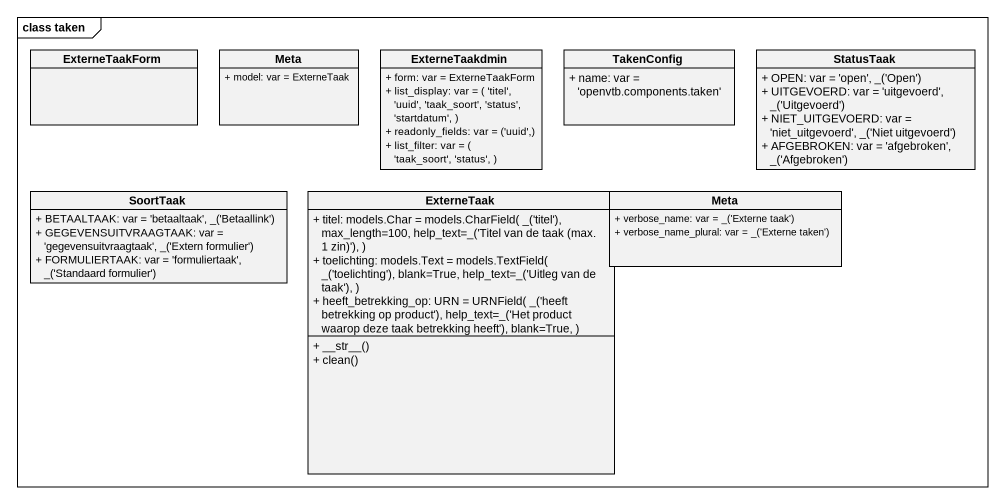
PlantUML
@startuml
mainframe class taken
hide circle
hide empty members
skinparam classAttributeIconSize 0
class ExterneTaakForm
class Meta {
  + model: var = ExterneTaak
}
class ExterneTaakdmin {
  + form: var = ExterneTaakForm
  {field} + list_display: var = ( 'titel', 'uuid', 'taak_soort', 'status', 'startdatum', )
  {field} + readonly_fields: var = ('uuid',)
  {field} + list_filter: var = ( 'taak_soort', 'status', )
}
class TakenConfig {
  + name: var = 'openvtb.components.taken'
}
class StatusTaak {
  {field} + OPEN: var = 'open', _('Open')
  {field} + UITGEVOERD: var = 'uitgevoerd', _('Uitgevoerd')
  {field} + NIET_UITGEVOERD: var = 'niet_uitgevoerd', _('Niet uitgevoerd')
  {field} + AFGEBROKEN: var = 'afgebroken', _('Afgebroken')
}
class SoortTaak {
  {field} + BETAALTAAK: var = 'betaaltaak', _('Betaallink')
  {field} + GEGEVENSUITVRAAGTAAK: var = 'gegevensuitvraagtaak', _('Extern formulier')
  {field} + FORMULIERTAAK: var = 'formuliertaak', _('Standaard formulier')
}
class ExterneTaak {
  {field} + titel: models.Char = models.CharField( _('titel'), max_length=100, help_text=_('Titel van de taak (max. 1 zin)'), )
  {field} + toelichting: models.Text = models.TextField( _('toelichting'), blank=True, help_text=_('Uitleg van de taak'), )
  {field} + heeft_betrekking_op: URN = URNField( _('heeft betrekking op product'), help_text=_('Het product waarop deze taak betrekking heeft'), blank=True, )
  + ~__str~__()
  + clean()
}
class "Meta" as Meta_2 {
  {field} + verbose_name: var = _('Externe taak')
  {field} + verbose_name_plural: var = _('Externe taken')
}
@enduml
